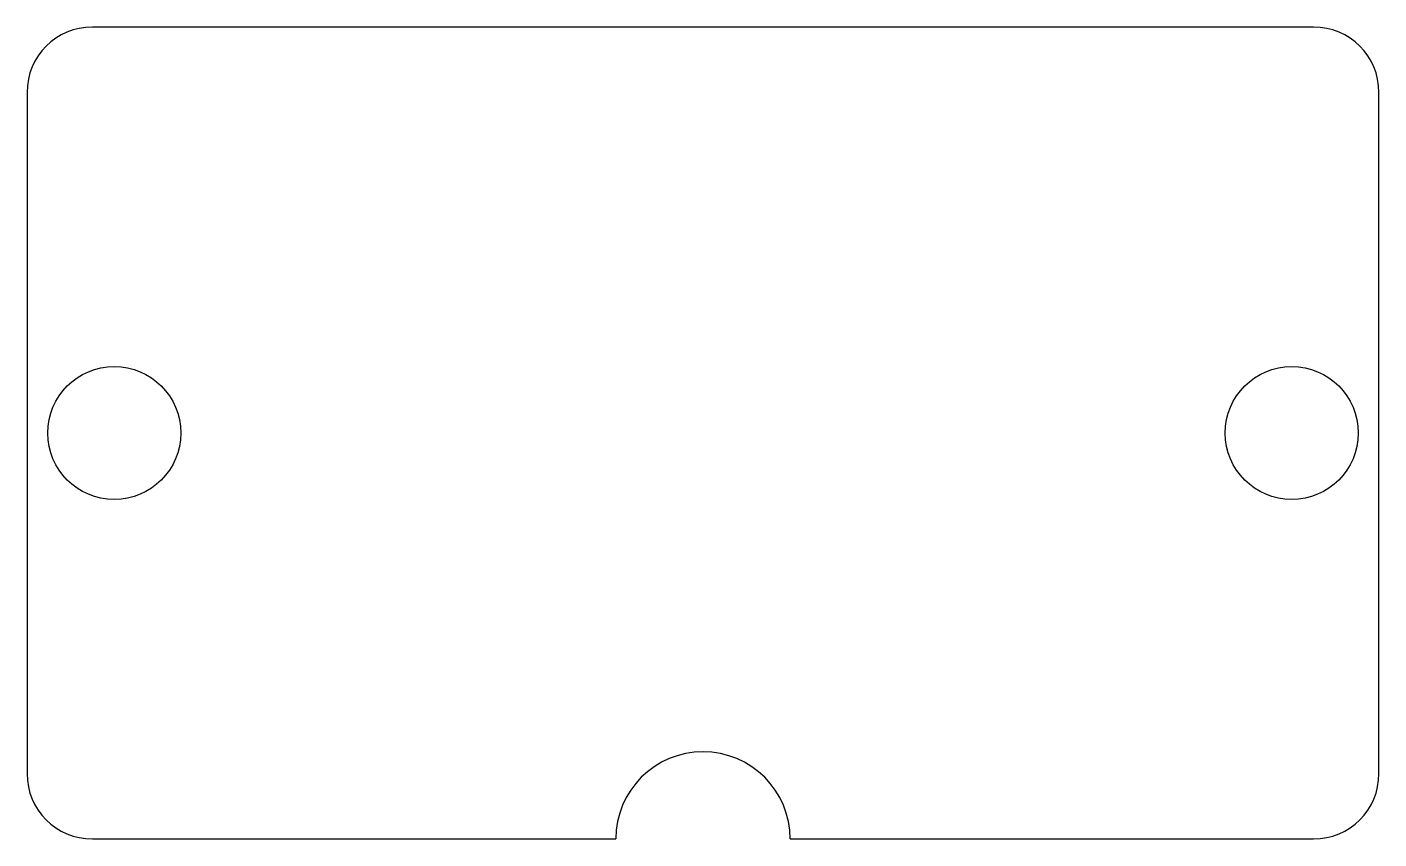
# Model space of a CAD drawing. Header units: millimetres. Extents: x 172.5 to 234.5, y 115.9 to 153.2.
import ezdxf

# ---------------------------------------------------------------- set-up
doc = ezdxf.new("R2010")
doc.units = ezdxf.units.MM

msp = doc.modelspace()

# ---------------------------------------------------------------- linework, layer by layer
for p, q in [((231.5, 153.15, 32.5), (175.5, 153.15, 32.5)), ((172.5, 150.15, 32.5), (172.5, 118.9, 32.5)), ((234.5, 118.9, 32.5), (234.5, 150.15, 32.5)), ((175.5, 115.9, 32.5), (199.5, 115.9, 32.5)), ((207.5, 115.9, 32.5), (231.5, 115.9, 32.5))]:
    msp.add_line(p, q)
for centre in [(176.5, 134.525, 32.5), (230.5, 134.525, 32.5)]:
    msp.add_circle(centre, 3.05)
for centre, radius, start, end in [((175.5, 150.15, 32.5), 3, 90, 180), ((231.5, 150.15, 32.5), 3, 0, 90), ((203.5, 115.9, 32.5), 4, 0, 180), ((175.5, 118.9, 32.5), 3, -180, -90), ((231.5, 118.9, 32.5), 3, 270, 360)]:
    msp.add_arc(centre, radius, start, end)

doc.saveas('drawing.dxf')
